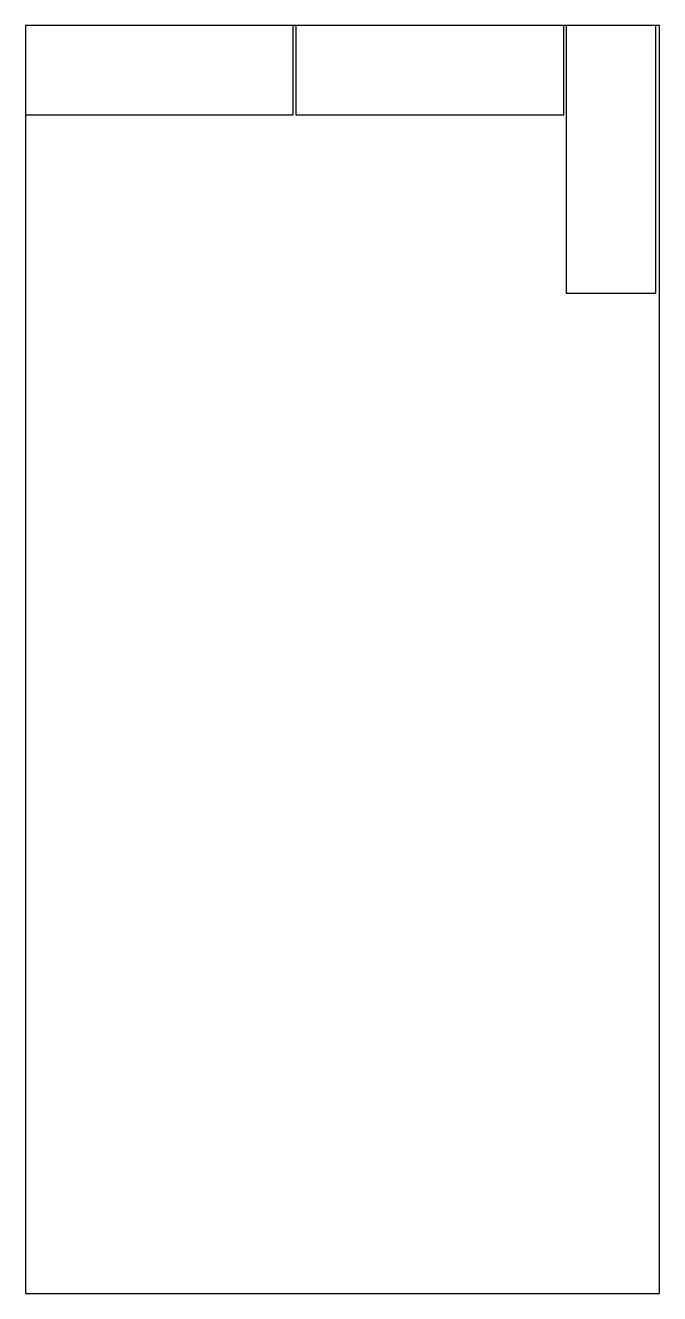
# Model space of a CAD drawing. Extents: x 0 to 1250, y 0 to 2500.
import ezdxf

# ---------------------------------------------------------------- set-up
doc = ezdxf.new("R2010")
doc.units = 0
doc.layers.add('SHEET', color=7, linetype='Continuous')

msp = doc.modelspace()

# ---------------------------------------------------------------- linework, layer by layer
at = {"layer": 'Cryptone-6 v2_Фильтр.dxf'}
for p, q in [((528.049778, 2500), (0, 2500)), ((0, 2500), (0, 2323.551722)), ((528.049778, 2323.551722), (528.049778, 2500)), ((1061.099556, 2500), (533.049778, 2500)), ((533.049778, 2500), (533.049778, 2323.551722)), ((1061.099556, 2323.551722), (1061.099556, 2500)), ((1242.547834, 2500), (1066.099556, 2500)), ((1066.099556, 2500), (1066.099556, 1971.950222)), ((1242.547834, 1971.950222), (1242.547834, 2500)), ((0, 2323.551722), (528.049778, 2323.551722)), ((533.049778, 2323.551722), (1061.099556, 2323.551722)), ((1066.099556, 1971.950222), (1242.547834, 1971.950222))]:
    msp.add_line(p, q, dxfattribs=at)
at = {"layer": 'SHEET'}
for p, q in [((1250, 2500), (0, 2500)), ((0, 2500), (0, 0)), ((1250, 0), (1250, 2500)), ((0, 0), (1250, 0))]:
    msp.add_line(p, q, dxfattribs=at)

doc.saveas('drawing.dxf')
